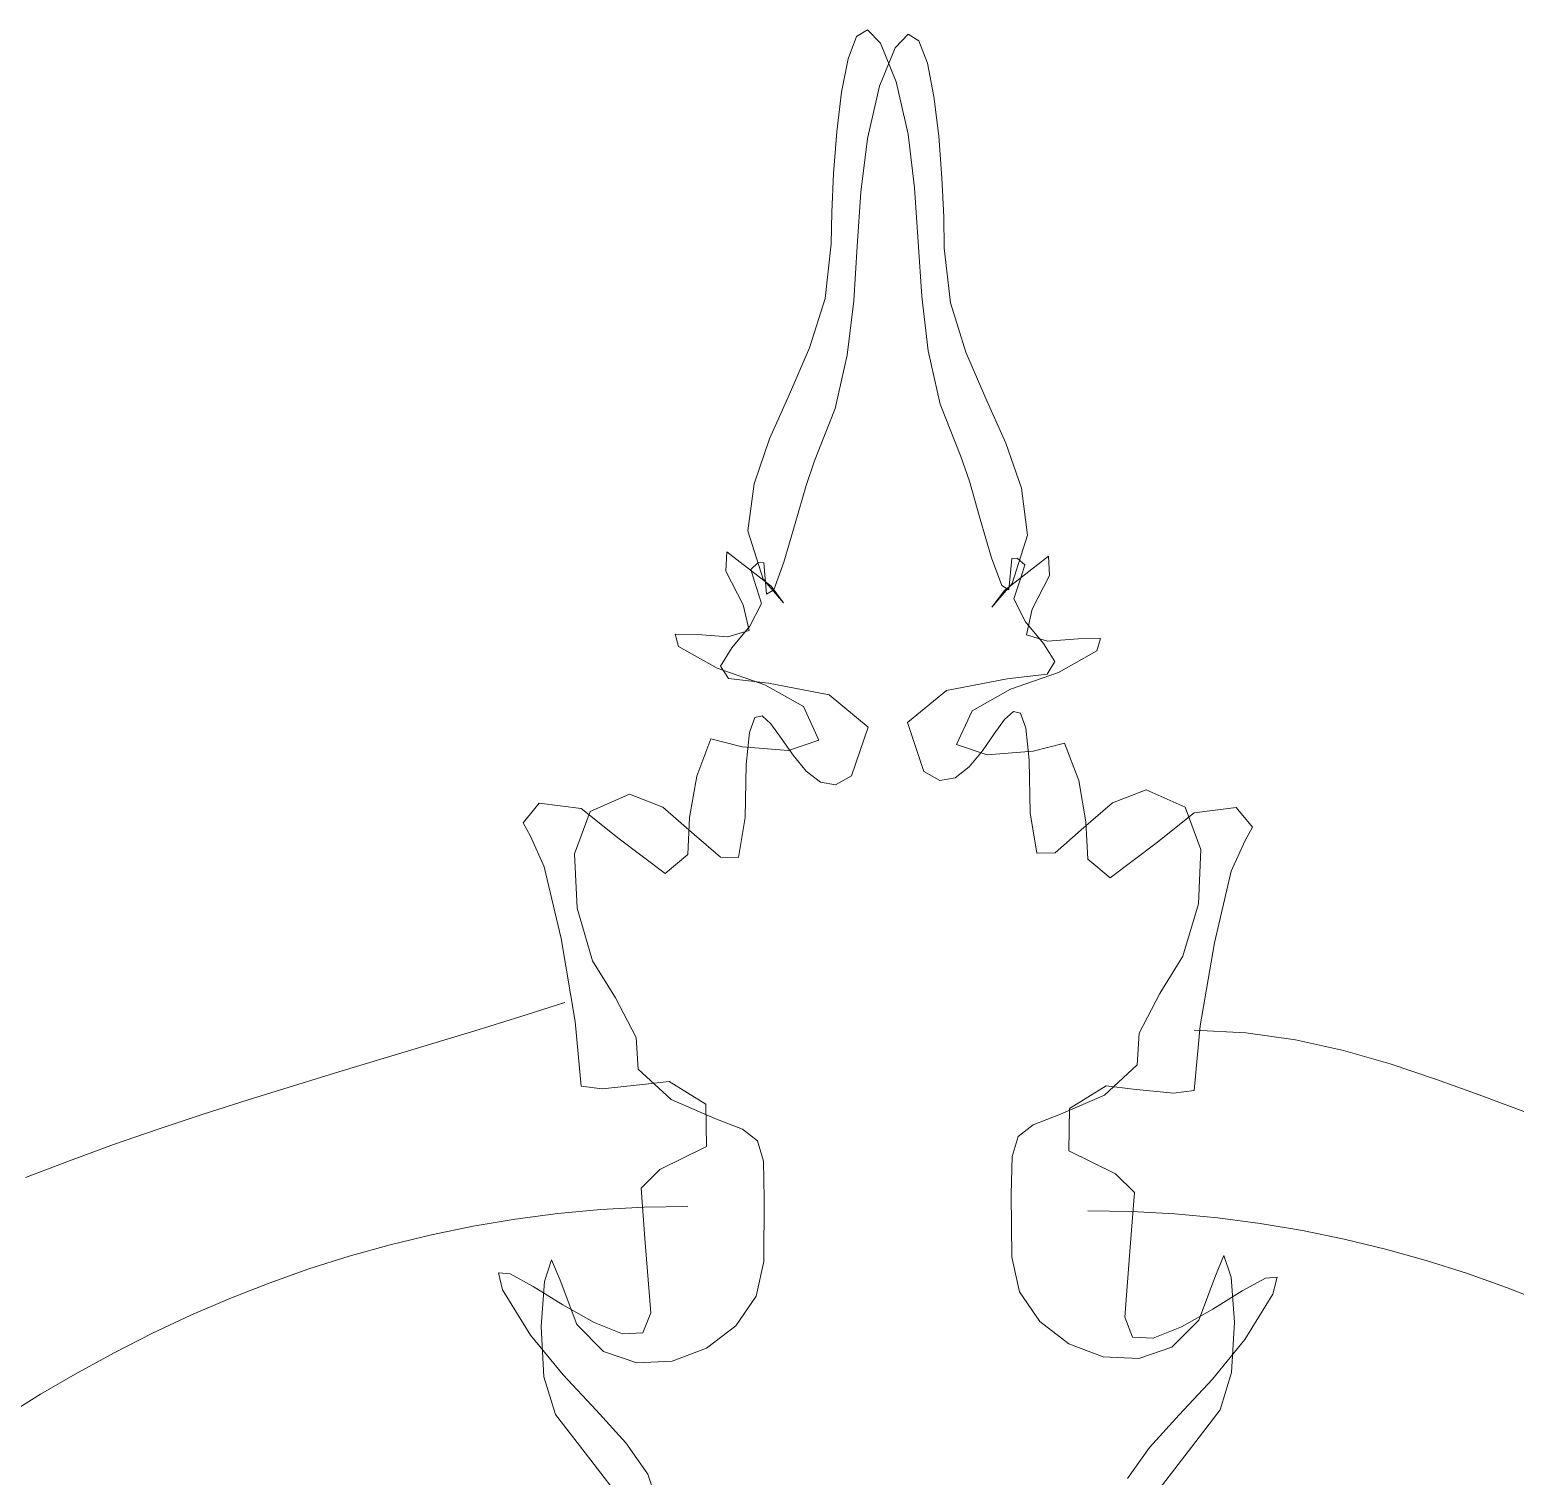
# Model space of a CAD drawing. Header units: centimetres. Extents: x 134057 to 145613, y 5028 to 39996.
# Drawn here: x 135511.4 to 135562.4, y 8468.6 to 8518.3 of the extents above; entities that cross this region are included whole.
import ezdxf

# ---------------------------------------------------------------- set-up
doc = ezdxf.new("R2010")
doc.units = ezdxf.units.CM
doc.layers.add('TEXT', color=3, linetype='Continuous', lineweight=20)

msp = doc.modelspace()

# ---------------------------------------------------------------- linework, layer by layer
at = {"layer": 'TEXT', "color": 2, "linetype": 'Continuous', "lineweight": 9}
for p, q in [((135539.793, 8518.073), (135539.5, 8517.307)), ((135539.793, 8518.073), (135539.5, 8517.307)), ((135540.161, 8518.302), (135539.793, 8518.073)), ((135540.161, 8518.302), (135539.793, 8518.073)), ((135540.611, 8517.835), (135540.161, 8518.302)), ((135540.611, 8517.835), (135540.161, 8518.302)), ((135541.113, 8517.685), (135541.562, 8518.152)), ((135541.113, 8517.685), (135541.562, 8518.152)), ((135541.562, 8518.152), (135541.931, 8517.924)), ((135541.562, 8518.152), (135541.931, 8517.924)), ((135541.931, 8517.924), (135542.224, 8517.157)), ((135541.931, 8517.924), (135542.224, 8517.157)), ((135540.576, 8516.363), (135541.113, 8517.685)), ((135540.576, 8516.363), (135541.113, 8517.685)), ((135541.148, 8516.513), (135540.611, 8517.835)), ((135541.148, 8516.513), (135540.611, 8517.835)), ((135539.5, 8517.307), (135539.274, 8516.161)), ((135539.5, 8517.307), (135539.274, 8516.161)), ((135542.224, 8517.157), (135542.45, 8516.011)), ((135542.224, 8517.157), (135542.45, 8516.011)), ((135540.161, 8514.565), (135540.576, 8516.363)), ((135540.161, 8514.565), (135540.576, 8516.363)), ((135541.563, 8514.715), (135541.148, 8516.513)), ((135541.563, 8514.715), (135541.148, 8516.513)), ((135539.274, 8516.161), (135539.11, 8514.794)), ((135539.274, 8516.161), (135539.11, 8514.794)), ((135542.45, 8516.011), (135542.614, 8514.644)), ((135542.45, 8516.011), (135542.614, 8514.644)), ((135539.11, 8514.794), (135539.001, 8513.364)), ((135539.11, 8514.794), (135539.001, 8513.364)), ((135539.94, 8512.726), (135540.161, 8514.565)), ((135539.94, 8512.726), (135540.161, 8514.565)), ((135541.784, 8512.875), (135541.563, 8514.715)), ((135541.784, 8512.875), (135541.563, 8514.715)), ((135542.614, 8514.644), (135542.723, 8513.214)), ((135542.614, 8514.644), (135542.723, 8513.214)), ((135539.001, 8513.364), (135538.941, 8512.029)), ((135539.001, 8513.364), (135538.941, 8512.029)), ((135541.907, 8511.011), (135541.784, 8512.875)), ((135541.907, 8511.011), (135541.784, 8512.875)), ((135542.723, 8513.214), (135542.783, 8511.879)), ((135542.723, 8513.214), (135542.783, 8511.879)), ((135539.817, 8510.861), (135539.94, 8512.726)), ((135539.817, 8510.861), (135539.94, 8512.726)), ((135538.941, 8512.029), (135538.922, 8510.949)), ((135538.941, 8512.029), (135538.922, 8510.949)), ((135542.783, 8511.879), (135542.802, 8510.799)), ((135542.783, 8511.879), (135542.802, 8510.799)), ((135538.922, 8510.949), (135538.71, 8509.07)), ((135538.922, 8510.949), (135538.71, 8509.07)), ((135539.694, 8508.988), (135539.817, 8510.861)), ((135539.694, 8508.988), (135539.817, 8510.861)), ((135542.03, 8509.138), (135541.907, 8511.011)), ((135542.03, 8509.138), (135541.907, 8511.011)), ((135542.802, 8510.799), (135543.014, 8508.92)), ((135542.802, 8510.799), (135543.014, 8508.92)), ((135538.71, 8509.07), (135538.18, 8507.369)), ((135538.71, 8509.07), (135538.18, 8507.369)), ((135539.473, 8507.123), (135539.694, 8508.988)), ((135539.473, 8507.123), (135539.694, 8508.988)), ((135542.251, 8507.273), (135542.03, 8509.138)), ((135542.251, 8507.273), (135542.03, 8509.138)), ((135543.014, 8508.92), (135543.544, 8507.219)), ((135543.014, 8508.92), (135543.544, 8507.219)), ((135538.18, 8507.369), (135537.491, 8505.782)), ((135538.18, 8507.369), (135537.491, 8505.782)), ((135542.666, 8505.433), (135542.251, 8507.273)), ((135542.666, 8505.433), (135542.251, 8507.273)), ((135543.544, 8507.219), (135544.233, 8505.632)), ((135543.544, 8507.219), (135544.233, 8505.632)), ((135539.058, 8505.284), (135539.473, 8507.123)), ((135539.058, 8505.284), (135539.473, 8507.123)), ((135537.491, 8505.782), (135536.802, 8504.248)), ((135537.491, 8505.782), (135536.802, 8504.248)), ((135544.233, 8505.632), (135544.922, 8504.098)), ((135544.233, 8505.632), (135544.922, 8504.098)), ((135538.35, 8503.486), (135539.058, 8505.284)), ((135538.35, 8503.486), (135539.058, 8505.284)), ((135543.373, 8503.635), (135542.666, 8505.433)), ((135543.373, 8503.635), (135542.666, 8505.433)), ((135536.802, 8504.248), (135536.272, 8502.705)), ((135536.802, 8504.248), (135536.272, 8502.705)), ((135544.922, 8504.098), (135545.452, 8502.555)), ((135544.922, 8504.098), (135545.452, 8502.555)), ((135543.669, 8502.791), (135543.373, 8503.635)), ((135543.669, 8502.791), (135543.373, 8503.635)), ((135538.055, 8502.641), (135538.35, 8503.486)), ((135538.055, 8502.641), (135538.35, 8503.486)), ((135536.272, 8502.705), (135536.06, 8501.092)), ((135536.272, 8502.705), (135536.06, 8501.092)), ((135537.685, 8501.342), (135538.055, 8502.641)), ((135537.685, 8501.342), (135538.055, 8502.641)), ((135544.039, 8501.492), (135543.669, 8502.791)), ((135544.039, 8501.492), (135543.669, 8502.791)), ((135545.452, 8502.555), (135545.664, 8500.942)), ((135545.452, 8502.555), (135545.664, 8500.942)), ((135536.06, 8501.092), (135536.584, 8499.431)), ((135536.06, 8501.092), (135536.584, 8499.431)), ((135537.297, 8500.008), (135537.685, 8501.342)), ((135537.297, 8500.008), (135537.685, 8501.342)), ((135544.427, 8500.158), (135544.039, 8501.492)), ((135544.427, 8500.158), (135544.039, 8501.492)), ((135545.664, 8500.942), (135545.14, 8499.281)), ((135545.664, 8500.942), (135545.14, 8499.281)), ((135535.336, 8500.361), (135535.301, 8499.702)), ((135535.336, 8500.361), (135535.301, 8499.702)), ((135536.855, 8499.184), (135535.336, 8500.361)), ((135536.855, 8499.184), (135535.336, 8500.361)), ((135536.154, 8499.764), (135536.413, 8500)), ((135536.154, 8499.764), (135536.413, 8500)), ((135536.413, 8500), (135536.602, 8499.988)), ((135536.413, 8500), (135536.602, 8499.988)), ((135536.602, 8499.988), (135536.698, 8498.911)), ((135536.602, 8499.988), (135536.698, 8498.911)), ((135536.949, 8499.058), (135537.297, 8500.008)), ((135536.949, 8499.058), (135537.297, 8500.008)), ((135544.775, 8499.207), (135544.427, 8500.158)), ((135544.775, 8499.207), (135544.427, 8500.158)), ((135544.869, 8499.034), (135546.388, 8500.212)), ((135544.869, 8499.034), (135546.388, 8500.212)), ((135545.122, 8500.138), (135545.026, 8499.061)), ((135545.122, 8500.138), (135545.026, 8499.061)), ((135545.311, 8500.149), (135545.122, 8500.138)), ((135545.311, 8500.149), (135545.122, 8500.138)), ((135545.57, 8499.914), (135545.311, 8500.149)), ((135545.57, 8499.914), (135545.311, 8500.149)), ((135546.388, 8500.212), (135546.423, 8499.552)), ((135546.388, 8500.212), (135546.423, 8499.552)), ((135535.301, 8499.702), (135535.901, 8498.548)), ((135535.301, 8499.702), (135535.901, 8498.548)), ((135536.284, 8499.352), (135536.154, 8499.764)), ((135536.284, 8499.352), (135536.154, 8499.764)), ((135545.195, 8498.746), (135545.44, 8499.502)), ((135545.195, 8498.746), (135545.44, 8499.502)), ((135545.44, 8499.502), (135545.57, 8499.914)), ((135545.44, 8499.502), (135545.57, 8499.914)), ((135546.423, 8499.552), (135545.823, 8498.398)), ((135546.423, 8499.552), (135545.823, 8498.398)), ((135536.529, 8498.596), (135536.284, 8499.352)), ((135536.529, 8498.596), (135536.284, 8499.352)), ((135536.584, 8499.431), (135537.285, 8498.618)), ((135536.584, 8499.431), (135537.285, 8498.618)), ((135536.698, 8498.911), (135536.949, 8499.058)), ((135536.698, 8498.911), (135536.949, 8499.058)), ((135537.285, 8498.618), (135536.855, 8499.184)), ((135537.285, 8498.618), (135536.855, 8499.184)), ((135545.14, 8499.281), (135544.439, 8498.469)), ((135545.14, 8499.281), (135544.439, 8498.469)), ((135544.439, 8498.469), (135544.869, 8499.034)), ((135544.439, 8498.469), (135544.869, 8499.034)), ((135545.026, 8499.061), (135544.775, 8499.207)), ((135545.026, 8499.061), (135544.775, 8499.207)), ((135535.901, 8498.548), (135536.097, 8497.666)), ((135535.901, 8498.548), (135536.097, 8497.666)), ((135536.125, 8497.809), (135536.529, 8498.596)), ((135536.125, 8497.809), (135536.529, 8498.596)), ((135545.599, 8497.959), (135545.195, 8498.746)), ((135545.599, 8497.959), (135545.195, 8498.746)), ((135546.215, 8497.216), (135545.599, 8497.959)), ((135546.215, 8497.216), (135545.599, 8497.959)), ((135545.823, 8498.398), (135545.627, 8497.517)), ((135545.823, 8498.398), (135545.627, 8497.517)), ((135534.322, 8497.529), (135533.556, 8497.54)), ((135533.556, 8497.54), (135533.675, 8497.117)), ((135534.322, 8497.529), (135533.556, 8497.54)), ((135533.556, 8497.54), (135533.675, 8497.117)), ((135535.369, 8497.449), (135534.322, 8497.529)), ((135535.369, 8497.449), (135534.322, 8497.529)), ((135536.097, 8497.666), (135535.369, 8497.449)), ((135536.097, 8497.666), (135535.369, 8497.449)), ((135535.509, 8497.067), (135536.125, 8497.809)), ((135535.509, 8497.067), (135536.125, 8497.809)), ((135545.627, 8497.517), (135546.354, 8497.299)), ((135545.627, 8497.517), (135546.354, 8497.299)), ((135533.675, 8497.117), (135535, 8496.369)), ((135533.675, 8497.117), (135535, 8496.369)), ((135535.118, 8496.443), (135535.509, 8497.067)), ((135535.118, 8496.443), (135535.509, 8497.067)), ((135546.606, 8496.593), (135546.215, 8497.216)), ((135546.606, 8496.593), (135546.215, 8497.216)), ((135546.354, 8497.299), (135547.402, 8497.379)), ((135546.354, 8497.299), (135547.402, 8497.379)), ((135548.048, 8496.967), (135546.724, 8496.219)), ((135548.048, 8496.967), (135546.724, 8496.219)), ((135547.402, 8497.379), (135548.168, 8497.391)), ((135547.402, 8497.379), (135548.168, 8497.391)), ((135548.168, 8497.391), (135548.048, 8496.967)), ((135548.168, 8497.391), (135548.048, 8496.967)), ((135535.389, 8496.014), (135535.118, 8496.443)), ((135535.389, 8496.014), (135535.118, 8496.443)), ((135546.334, 8496.164), (135546.606, 8496.593)), ((135546.334, 8496.164), (135546.606, 8496.593)), ((135535, 8496.369), (135536.643, 8495.798)), ((135535, 8496.369), (135536.643, 8495.798)), ((135536.761, 8495.854), (135535.389, 8496.014)), ((135536.761, 8495.854), (135535.389, 8496.014)), ((135542.879, 8495.604), (135544.963, 8496.004)), ((135542.879, 8495.604), (135544.963, 8496.004)), ((135544.963, 8496.004), (135546.334, 8496.164)), ((135544.963, 8496.004), (135546.334, 8496.164)), ((135546.724, 8496.219), (135545.081, 8495.648)), ((135546.724, 8496.219), (135545.081, 8495.648)), ((135536.643, 8495.798), (135537.968, 8495.05)), ((135536.643, 8495.798), (135537.968, 8495.05)), ((135538.845, 8495.454), (135536.761, 8495.854)), ((135538.845, 8495.454), (135536.761, 8495.854)), ((135540.188, 8494.347), (135538.845, 8495.454)), ((135540.188, 8494.347), (135538.845, 8495.454)), ((135541.536, 8494.497), (135542.879, 8495.604)), ((135541.536, 8494.497), (135542.879, 8495.604)), ((135545.081, 8495.648), (135543.756, 8494.9)), ((135545.081, 8495.648), (135543.756, 8494.9)), ((135537.968, 8495.05), (135538.5, 8493.893)), ((135537.968, 8495.05), (135538.5, 8493.893)), ((135543.756, 8494.9), (135543.224, 8493.743)), ((135543.756, 8494.9), (135543.224, 8493.743)), ((135545.181, 8494.884), (135544.877, 8494.602)), ((135545.181, 8494.884), (135544.877, 8494.602)), ((135545.426, 8494.828), (135545.181, 8494.884)), ((135545.426, 8494.828), (135545.181, 8494.884)), ((135536.117, 8494.161), (135536.298, 8494.679)), ((135536.117, 8494.161), (135536.298, 8494.679)), ((135536.298, 8494.679), (135536.543, 8494.734)), ((135536.298, 8494.679), (135536.543, 8494.734)), ((135536.543, 8494.734), (135536.847, 8494.453)), ((135536.543, 8494.734), (135536.847, 8494.453)), ((135536.847, 8494.453), (135537.204, 8493.959)), ((135536.847, 8494.453), (135537.204, 8493.959)), ((135542.102, 8492.824), (135541.536, 8494.497)), ((135542.102, 8492.824), (135541.536, 8494.497)), ((135544.877, 8494.602), (135544.52, 8494.109)), ((135544.877, 8494.602), (135544.52, 8494.109)), ((135545.607, 8494.311), (135545.426, 8494.828)), ((135545.607, 8494.311), (135545.426, 8494.828)), ((135534.788, 8493.937), (135534.3, 8492.66)), ((135534.788, 8493.937), (135534.3, 8492.66)), ((135535.866, 8493.664), (135534.788, 8493.937)), ((135535.866, 8493.664), (135534.788, 8493.937)), ((135536.004, 8493.058), (135536.117, 8494.161)), ((135536.004, 8493.058), (135536.117, 8494.161)), ((135537.204, 8493.959), (135537.61, 8493.378)), ((135537.204, 8493.959), (135537.61, 8493.378)), ((135538.5, 8493.893), (135537.451, 8493.54)), ((135538.5, 8493.893), (135537.451, 8493.54)), ((135539.622, 8492.675), (135540.188, 8494.347)), ((135539.622, 8492.675), (135540.188, 8494.347)), ((135544.52, 8494.109), (135544.114, 8493.528)), ((135544.52, 8494.109), (135544.114, 8493.528)), ((135545.72, 8493.208), (135545.607, 8494.311)), ((135545.72, 8493.208), (135545.607, 8494.311)), ((135537.451, 8493.54), (135535.866, 8493.664)), ((135537.451, 8493.54), (135535.866, 8493.664)), ((135537.61, 8493.378), (135538.06, 8492.835)), ((135537.61, 8493.378), (135538.06, 8492.835)), ((135543.224, 8493.743), (135544.273, 8493.39)), ((135543.224, 8493.743), (135544.273, 8493.39)), ((135544.114, 8493.528), (135543.664, 8492.985)), ((135544.114, 8493.528), (135543.664, 8492.985)), ((135544.273, 8493.39), (135545.858, 8493.514)), ((135544.273, 8493.39), (135545.858, 8493.514)), ((135545.858, 8493.514), (135546.936, 8493.788)), ((135545.858, 8493.514), (135546.936, 8493.788)), ((135546.936, 8493.788), (135547.424, 8492.51)), ((135546.936, 8493.788), (135547.424, 8492.51)), ((135535.966, 8491.244), (135536.004, 8493.058)), ((135535.966, 8491.244), (135536.004, 8493.058)), ((135543.664, 8492.985), (135543.175, 8492.603)), ((135543.664, 8492.985), (135543.175, 8492.603)), ((135545.758, 8491.394), (135545.72, 8493.208)), ((135545.758, 8491.394), (135545.72, 8493.208)), ((135534.3, 8492.66), (135534.058, 8491.24)), ((135534.3, 8492.66), (135534.058, 8491.24)), ((135538.06, 8492.835), (135538.549, 8492.453)), ((135538.06, 8492.835), (135538.549, 8492.453)), ((135538.549, 8492.453), (135539.071, 8492.358)), ((135538.549, 8492.453), (135539.071, 8492.358)), ((135539.071, 8492.358), (135539.622, 8492.675)), ((135539.071, 8492.358), (135539.622, 8492.675)), ((135542.653, 8492.508), (135542.102, 8492.824)), ((135542.653, 8492.508), (135542.102, 8492.824)), ((135543.175, 8492.603), (135542.653, 8492.508)), ((135543.175, 8492.603), (135542.653, 8492.508)), ((135547.424, 8492.51), (135547.666, 8491.091)), ((135547.424, 8492.51), (135547.666, 8491.091)), ((135530.644, 8491.449), (135531.991, 8492.039)), ((135530.644, 8491.449), (135531.991, 8492.039)), ((135531.991, 8492.039), (135533.137, 8491.59)), ((135531.991, 8492.039), (135533.137, 8491.59)), ((135549.733, 8492.188), (135548.587, 8491.739)), ((135549.733, 8492.188), (135548.587, 8491.739)), ((135551.08, 8491.598), (135549.733, 8492.188)), ((135551.08, 8491.598), (135549.733, 8492.188)), ((135528.894, 8491.729), (135528.335, 8491.058)), ((135528.894, 8491.729), (135528.335, 8491.058)), ((135530.337, 8491.553), (135528.894, 8491.729)), ((135530.337, 8491.553), (135528.894, 8491.729)), ((135530.106, 8489.988), (135530.644, 8491.449)), ((135530.106, 8489.988), (135530.644, 8491.449)), ((135531.638, 8490.504), (135530.337, 8491.553)), ((135531.638, 8490.504), (135530.337, 8491.553)), ((135533.137, 8491.59), (135534.214, 8490.66)), ((135533.137, 8491.59), (135534.214, 8490.66)), ((135545.988, 8490.011), (135545.758, 8491.394)), ((135545.988, 8490.011), (135545.758, 8491.394)), ((135548.587, 8491.739), (135547.51, 8490.81)), ((135548.587, 8491.739), (135547.51, 8490.81)), ((135550.086, 8490.355), (135551.387, 8491.403)), ((135550.086, 8490.355), (135551.387, 8491.403)), ((135551.618, 8490.138), (135551.08, 8491.598)), ((135551.618, 8490.138), (135551.08, 8491.598)), ((135551.387, 8491.403), (135552.83, 8491.579)), ((135551.387, 8491.403), (135552.83, 8491.579)), ((135552.83, 8491.579), (135553.389, 8490.908)), ((135552.83, 8491.579), (135553.389, 8490.908)), ((135528.335, 8491.058), (135528.588, 8490.599)), ((135528.335, 8491.058), (135528.588, 8490.599)), ((135534.058, 8491.24), (135533.993, 8489.963)), ((135534.058, 8491.24), (135533.993, 8489.963)), ((135535.735, 8489.861), (135535.966, 8491.244)), ((135535.735, 8489.861), (135535.966, 8491.244)), ((135547.51, 8490.81), (135546.608, 8490.025)), ((135547.51, 8490.81), (135546.608, 8490.025)), ((135547.666, 8491.091), (135547.731, 8489.813)), ((135547.666, 8491.091), (135547.731, 8489.813)), ((135553.389, 8490.908), (135553.136, 8490.449)), ((135553.389, 8490.908), (135553.136, 8490.449)), ((135528.588, 8490.599), (135529.062, 8489.548)), ((135528.588, 8490.599), (135529.062, 8489.548)), ((135533.222, 8489.315), (135531.638, 8490.504)), ((135533.222, 8489.315), (135531.638, 8490.504)), ((135534.214, 8490.66), (135535.116, 8489.875)), ((135534.214, 8490.66), (135535.116, 8489.875)), ((135548.502, 8489.165), (135550.086, 8490.355)), ((135548.502, 8489.165), (135550.086, 8490.355)), ((135553.136, 8490.449), (135552.662, 8489.398)), ((135553.136, 8490.449), (135552.662, 8489.398)), ((135530.194, 8488.124), (135530.106, 8489.988)), ((135530.194, 8488.124), (135530.106, 8489.988)), ((135533.993, 8489.963), (135533.222, 8489.315)), ((135533.993, 8489.963), (135533.222, 8489.315)), ((135535.116, 8489.875), (135535.735, 8489.861)), ((135535.116, 8489.875), (135535.735, 8489.861)), ((135546.608, 8490.025), (135545.988, 8490.011)), ((135546.608, 8490.025), (135545.988, 8490.011)), ((135547.731, 8489.813), (135548.502, 8489.165)), ((135547.731, 8489.813), (135548.502, 8489.165)), ((135551.53, 8488.274), (135551.618, 8490.138)), ((135551.53, 8488.274), (135551.618, 8490.138)), ((135529.062, 8489.548), (135529.641, 8487.081)), ((135529.062, 8489.548), (135529.641, 8487.081)), ((135552.662, 8489.398), (135552.083, 8486.931)), ((135552.662, 8489.398), (135552.083, 8486.931)), ((135551, 8486.47), (135551.53, 8488.274)), ((135551, 8486.47), (135551.53, 8488.274)), ((135530.724, 8486.32), (135530.194, 8488.124)), ((135530.724, 8486.32), (135530.194, 8488.124)), ((135529.641, 8487.081), (135530.131, 8484.227)), ((135529.641, 8487.081), (135530.131, 8484.227)), ((135552.083, 8486.931), (135551.593, 8484.077)), ((135552.083, 8486.931), (135551.593, 8484.077)), ((135531.514, 8485.043), (135530.724, 8486.32)), ((135531.514, 8485.043), (135530.724, 8486.32)), ((135550.21, 8485.193), (135551, 8486.47)), ((135550.21, 8485.193), (135551, 8486.47)), ((135549.503, 8483.827), (135550.21, 8485.193)), ((135549.503, 8483.827), (135550.21, 8485.193)), ((135529.765, 8484.884), (135528.226, 8484.393)), ((135532.221, 8483.677), (135531.514, 8485.043)), ((135532.221, 8483.677), (135531.514, 8485.043)), ((135528.226, 8484.393), (135526.678, 8483.913)), ((135530.131, 8484.227), (135530.337, 8482.013)), ((135530.131, 8484.227), (135530.337, 8482.013)), ((135526.678, 8483.913), (135525.124, 8483.439)), ((135532.291, 8482.594), (135532.221, 8483.677)), ((135532.291, 8482.594), (135532.221, 8483.677)), ((135549.432, 8482.744), (135549.503, 8483.827)), ((135549.432, 8482.744), (135549.503, 8483.827)), ((135551.593, 8484.077), (135551.387, 8481.864)), ((135551.593, 8484.077), (135551.387, 8481.864)), ((135553.159, 8483.845), (135551.387, 8483.931)), ((135554.862, 8483.605), (135553.159, 8483.845)), ((135525.124, 8483.439), (135523.566, 8482.969)), ((135556.511, 8483.239), (135554.862, 8483.605)), ((135558.123, 8482.776), (135556.511, 8483.239)), ((135523.566, 8482.969), (135522.006, 8482.498)), ((135548.302, 8481.696), (135549.432, 8482.744)), ((135548.302, 8481.696), (135549.432, 8482.744)), ((135559.714, 8482.241), (135558.123, 8482.776)), ((135522.006, 8482.498), (135520.448, 8482.023)), ((135533.422, 8481.546), (135532.291, 8482.594)), ((135533.422, 8481.546), (135532.291, 8482.594)), ((135532.433, 8482.061), (135533.357, 8482.172)), ((135532.433, 8482.061), (135533.357, 8482.172)), ((135533.357, 8482.172), (135534.617, 8481.389)), ((135533.357, 8482.172), (135534.617, 8481.389)), ((135561.3, 8481.664), (135559.714, 8482.241)), ((135520.448, 8482.023), (135518.893, 8481.539)), ((135530.337, 8482.013), (135531.049, 8481.913)), ((135530.337, 8482.013), (135531.049, 8481.913)), ((135531.049, 8481.913), (135532.433, 8482.061)), ((135531.049, 8481.913), (135532.433, 8482.061)), ((135546.797, 8481.051), (135548.302, 8481.696)), ((135546.797, 8481.051), (135548.302, 8481.696)), ((135548.366, 8482.023), (135547.106, 8481.24)), ((135548.366, 8482.023), (135547.106, 8481.24)), ((135549.291, 8481.911), (135548.366, 8482.023)), ((135549.291, 8481.911), (135548.366, 8482.023)), ((135550.675, 8481.764), (135549.291, 8481.911)), ((135550.675, 8481.764), (135549.291, 8481.911)), ((135551.387, 8481.864), (135550.675, 8481.764)), ((135551.387, 8481.864), (135550.675, 8481.764)), ((135562.898, 8481.072), (135561.3, 8481.664)), ((135518.893, 8481.539), (135517.344, 8481.043)), ((135534.927, 8480.902), (135533.422, 8481.546)), ((135534.927, 8480.902), (135533.422, 8481.546)), ((135534.617, 8481.389), (135534.641, 8479.935)), ((135534.617, 8481.389), (135534.641, 8479.935)), ((135547.106, 8481.24), (135547.083, 8479.785)), ((135547.106, 8481.24), (135547.083, 8479.785)), ((135517.344, 8481.043), (135515.802, 8480.532)), ((135535.871, 8480.527), (135534.927, 8480.902)), ((135535.871, 8480.527), (135534.927, 8480.902)), ((135545.341, 8480.285), (135545.852, 8480.677)), ((135545.341, 8480.285), (135545.852, 8480.677)), ((135545.852, 8480.677), (135546.797, 8481.051)), ((135545.852, 8480.677), (135546.797, 8481.051)), ((135515.802, 8480.532), (135514.271, 8480.002)), ((135536.383, 8480.135), (135535.871, 8480.527)), ((135536.383, 8480.135), (135535.871, 8480.527)), ((135536.59, 8479.438), (135536.383, 8480.135)), ((135536.59, 8479.438), (135536.383, 8480.135)), ((135545.134, 8479.588), (135545.341, 8480.285)), ((135545.134, 8479.588), (135545.341, 8480.285)), ((135514.271, 8480.002), (135512.753, 8479.448)), ((135534.641, 8479.935), (135533.039, 8479.152)), ((135534.641, 8479.935), (135533.039, 8479.152)), ((135545.104, 8478.299), (135545.134, 8479.588)), ((135545.104, 8478.299), (135545.134, 8479.588)), ((135547.083, 8479.785), (135548.684, 8479.002)), ((135547.083, 8479.785), (135548.684, 8479.002)), ((135512.753, 8479.448), (135511.249, 8478.867)), ((135533.039, 8479.152), (135532.392, 8478.51)), ((135533.039, 8479.152), (135532.392, 8478.51)), ((135536.62, 8478.149), (135536.59, 8479.438)), ((135536.62, 8478.149), (135536.59, 8479.438)), ((135548.684, 8479.002), (135549.332, 8478.36)), ((135548.684, 8479.002), (135549.332, 8478.36)), ((135532.392, 8478.51), (135532.521, 8476.773)), ((135532.392, 8478.51), (135532.521, 8476.773)), ((135536.602, 8475.981), (135536.62, 8478.149)), ((135536.602, 8475.981), (135536.62, 8478.149)), ((135545.122, 8476.131), (135545.104, 8478.299)), ((135545.122, 8476.131), (135545.104, 8478.299)), ((135549.332, 8478.36), (135549.203, 8476.623)), ((135549.332, 8478.36), (135549.203, 8476.623)), ((135528.065, 8477.44), (135529.527, 8477.631)), ((135528.065, 8477.44), (135529.527, 8477.631)), ((135529.527, 8477.631), (135531.002, 8477.768)), ((135529.527, 8477.631), (135531.002, 8477.768)), ((135531.002, 8477.768), (135532.491, 8477.852)), ((135531.002, 8477.768), (135532.491, 8477.852)), ((135532.491, 8477.852), (135533.993, 8477.88)), ((135532.491, 8477.852), (135533.993, 8477.88)), ((135549.233, 8477.702), (135547.731, 8477.73)), ((135549.233, 8477.702), (135547.731, 8477.73)), ((135550.722, 8477.619), (135549.233, 8477.702)), ((135550.722, 8477.619), (135549.233, 8477.702)), ((135552.197, 8477.481), (135550.722, 8477.619)), ((135552.197, 8477.481), (135550.722, 8477.619)), ((135525.186, 8476.905), (135526.618, 8477.198)), ((135525.186, 8476.905), (135526.618, 8477.198)), ((135526.618, 8477.198), (135528.065, 8477.44)), ((135526.618, 8477.198), (135528.065, 8477.44)), ((135553.659, 8477.291), (135552.197, 8477.481)), ((135553.659, 8477.291), (135552.197, 8477.481)), ((135555.106, 8477.048), (135553.659, 8477.291)), ((135555.106, 8477.048), (135553.659, 8477.291)), ((135556.538, 8476.755), (135555.106, 8477.048)), ((135556.538, 8476.755), (135555.106, 8477.048)), ((135522.368, 8476.17), (135523.769, 8476.562)), ((135522.368, 8476.17), (135523.769, 8476.562)), ((135523.769, 8476.562), (135525.186, 8476.905)), ((135523.769, 8476.562), (135525.186, 8476.905)), ((135532.521, 8476.773), (135532.721, 8474.223)), ((135532.521, 8476.773), (135532.721, 8474.223)), ((135549.203, 8476.623), (135549.002, 8474.074)), ((135549.203, 8476.623), (135549.002, 8474.074)), ((135557.954, 8476.412), (135556.538, 8476.755)), ((135557.954, 8476.412), (135556.538, 8476.755)), ((135520.983, 8475.731), (135522.368, 8476.17)), ((135520.983, 8475.731), (135522.368, 8476.17)), ((135529.07, 8475.302), (135529.315, 8476.041)), ((135529.07, 8475.302), (135529.315, 8476.041)), ((135529.315, 8476.041), (135529.606, 8475.345)), ((135529.315, 8476.041), (135529.606, 8475.345)), ((135545.384, 8474.943), (135545.122, 8476.131)), ((135545.384, 8474.943), (135545.122, 8476.131)), ((135552.409, 8476.191), (135552.118, 8475.495)), ((135552.409, 8476.191), (135552.118, 8475.495)), ((135552.654, 8475.452), (135552.409, 8476.191)), ((135552.654, 8475.452), (135552.409, 8476.191)), ((135559.356, 8476.02), (135557.954, 8476.412)), ((135559.356, 8476.02), (135557.954, 8476.412)), ((135560.741, 8475.581), (135559.356, 8476.02)), ((135560.741, 8475.581), (135559.356, 8476.02)), ((135519.614, 8475.246), (135520.983, 8475.731)), ((135519.614, 8475.246), (135520.983, 8475.731)), ((135527.892, 8475.565), (135527.487, 8475.597)), ((135527.487, 8475.597), (135527.634, 8475.018)), ((135527.892, 8475.565), (135527.487, 8475.597)), ((135527.487, 8475.597), (135527.634, 8475.018)), ((135528.685, 8475.13), (135527.892, 8475.565)), ((135528.685, 8475.13), (135527.892, 8475.565)), ((135536.34, 8474.793), (135536.602, 8475.981)), ((135536.34, 8474.793), (135536.602, 8475.981)), ((135552.118, 8475.495), (135551.543, 8473.97)), ((135552.118, 8475.495), (135551.543, 8473.97)), ((135562.11, 8475.096), (135560.741, 8475.581)), ((135562.11, 8475.096), (135560.741, 8475.581)), ((135518.262, 8474.715), (135519.614, 8475.246)), ((135518.262, 8474.715), (135519.614, 8475.246)), ((135527.634, 8475.018), (135528.594, 8473.46)), ((135527.634, 8475.018), (135528.594, 8473.46)), ((135529.701, 8474.502), (135528.685, 8475.13)), ((135529.701, 8474.502), (135528.685, 8475.13)), ((135528.954, 8473.754), (135529.07, 8475.302)), ((135528.954, 8473.754), (135529.07, 8475.302)), ((135529.606, 8475.345), (135530.181, 8473.821)), ((135529.606, 8475.345), (135530.181, 8473.821)), ((135552.023, 8474.352), (135553.039, 8474.98)), ((135552.023, 8474.352), (135553.039, 8474.98)), ((135552.77, 8473.904), (135552.654, 8475.452)), ((135552.77, 8473.904), (135552.654, 8475.452)), ((135553.039, 8474.98), (135553.832, 8475.415)), ((135553.039, 8474.98), (135553.832, 8475.415)), ((135553.832, 8475.415), (135554.236, 8475.447)), ((135553.832, 8475.415), (135554.236, 8475.447)), ((135554.236, 8475.447), (135554.09, 8474.868)), ((135554.236, 8475.447), (135554.09, 8474.868)), ((135563.462, 8474.566), (135562.11, 8475.096)), ((135563.462, 8474.566), (135562.11, 8475.096)), ((135516.926, 8474.141), (135518.262, 8474.715)), ((135516.926, 8474.141), (135518.262, 8474.715)), ((135530.776, 8473.888), (135529.701, 8474.502)), ((135530.776, 8473.888), (135529.701, 8474.502)), ((135535.643, 8473.78), (135536.34, 8474.793)), ((135535.643, 8473.78), (135536.34, 8474.793)), ((135546.081, 8473.93), (135545.384, 8474.943)), ((135546.081, 8473.93), (135545.384, 8474.943)), ((135554.09, 8474.868), (135553.129, 8473.311)), ((135554.09, 8474.868), (135553.129, 8473.311)), ((135515.609, 8473.524), (135516.926, 8474.141)), ((135515.609, 8473.524), (135516.926, 8474.141)), ((135532.721, 8474.223), (135532.451, 8473.54)), ((135532.721, 8474.223), (135532.451, 8473.54)), ((135549.002, 8474.074), (135549.273, 8473.39)), ((135549.002, 8474.074), (135549.273, 8473.39)), ((135551.543, 8473.97), (135550.622, 8473.046)), ((135551.543, 8473.97), (135550.622, 8473.046)), ((135550.947, 8473.738), (135552.023, 8474.352)), ((135550.947, 8473.738), (135552.023, 8474.352)), ((135514.309, 8472.865), (135515.609, 8473.524)), ((135514.309, 8472.865), (135515.609, 8473.524)), ((135528.594, 8473.46), (135529.713, 8472.094)), ((135528.594, 8473.46), (135529.713, 8472.094)), ((135529.052, 8472.023), (135528.954, 8473.754)), ((135529.052, 8472.023), (135528.954, 8473.754)), ((135530.181, 8473.821), (135531.102, 8472.896)), ((135530.181, 8473.821), (135531.102, 8472.896)), ((135531.748, 8473.498), (135530.776, 8473.888)), ((135531.748, 8473.498), (135530.776, 8473.888)), ((135532.451, 8473.54), (135531.748, 8473.498)), ((135532.451, 8473.54), (135531.748, 8473.498)), ((135534.64, 8473.013), (135535.643, 8473.78)), ((135534.64, 8473.013), (135535.643, 8473.78)), ((135547.084, 8473.163), (135546.081, 8473.93)), ((135547.084, 8473.163), (135546.081, 8473.93)), ((135549.976, 8473.348), (135550.947, 8473.738)), ((135549.976, 8473.348), (135550.947, 8473.738)), ((135552.672, 8472.173), (135552.77, 8473.904)), ((135552.672, 8472.173), (135552.77, 8473.904)), ((135533.462, 8472.563), (135534.64, 8473.013)), ((135533.462, 8472.563), (135534.64, 8473.013)), ((135548.262, 8472.713), (135547.084, 8473.163)), ((135548.262, 8472.713), (135547.084, 8473.163)), ((135549.273, 8473.39), (135549.976, 8473.348)), ((135549.273, 8473.39), (135549.976, 8473.348)), ((135550.622, 8473.046), (135549.485, 8472.65)), ((135550.622, 8473.046), (135549.485, 8472.65)), ((135553.129, 8473.311), (135552.011, 8471.945)), ((135553.129, 8473.311), (135552.011, 8471.945)), ((135513.027, 8472.165), (135514.309, 8472.865)), ((135513.027, 8472.165), (135514.309, 8472.865)), ((135531.102, 8472.896), (135532.239, 8472.501)), ((135531.102, 8472.896), (135532.239, 8472.501)), ((135532.239, 8472.501), (135533.462, 8472.563)), ((135532.239, 8472.501), (135533.462, 8472.563)), ((135549.485, 8472.65), (135548.262, 8472.713)), ((135549.485, 8472.65), (135548.262, 8472.713)), ((135511.764, 8471.426), (135513.027, 8472.165)), ((135511.764, 8471.426), (135513.027, 8472.165)), ((135529.447, 8470.735), (135529.052, 8472.023)), ((135529.447, 8470.735), (135529.052, 8472.023)), ((135529.713, 8472.094), (135530.851, 8470.874)), ((135529.713, 8472.094), (135530.851, 8470.874)), ((135552.011, 8471.945), (135550.873, 8470.724)), ((135552.011, 8471.945), (135550.873, 8470.724)), ((135552.276, 8470.885), (135552.672, 8472.173)), ((135552.276, 8470.885), (135552.672, 8472.173)), ((135510.52, 8470.648), (135511.764, 8471.426)), ((135510.52, 8470.648), (135511.764, 8471.426)), ((135530.662, 8469.165), (135529.447, 8470.735)), ((135530.662, 8469.165), (135529.447, 8470.735)), ((135530.851, 8470.874), (135531.867, 8469.752)), ((135530.851, 8470.874), (135531.867, 8469.752)), ((135550.873, 8470.724), (135549.857, 8469.602)), ((135550.873, 8470.724), (135549.857, 8469.602)), ((135551.062, 8469.315), (135552.276, 8470.885)), ((135551.062, 8469.315), (135552.276, 8470.885)), ((135531.867, 8469.752), (135532.622, 8468.682)), ((135531.867, 8469.752), (135532.622, 8468.682)), ((135549.857, 8469.602), (135549.101, 8468.532)), ((135549.857, 8469.602), (135549.101, 8468.532)), ((135531.773, 8467.714), (135530.662, 8469.165)), ((135531.773, 8467.714), (135530.662, 8469.165)), ((135549.951, 8467.864), (135551.062, 8469.315)), ((135549.951, 8467.864), (135551.062, 8469.315)), ((135532.622, 8468.682), (135532.977, 8467.618)), ((135532.622, 8468.682), (135532.977, 8467.618))]:
    msp.add_line(p, q, dxfattribs=at)

doc.saveas('drawing.dxf')
